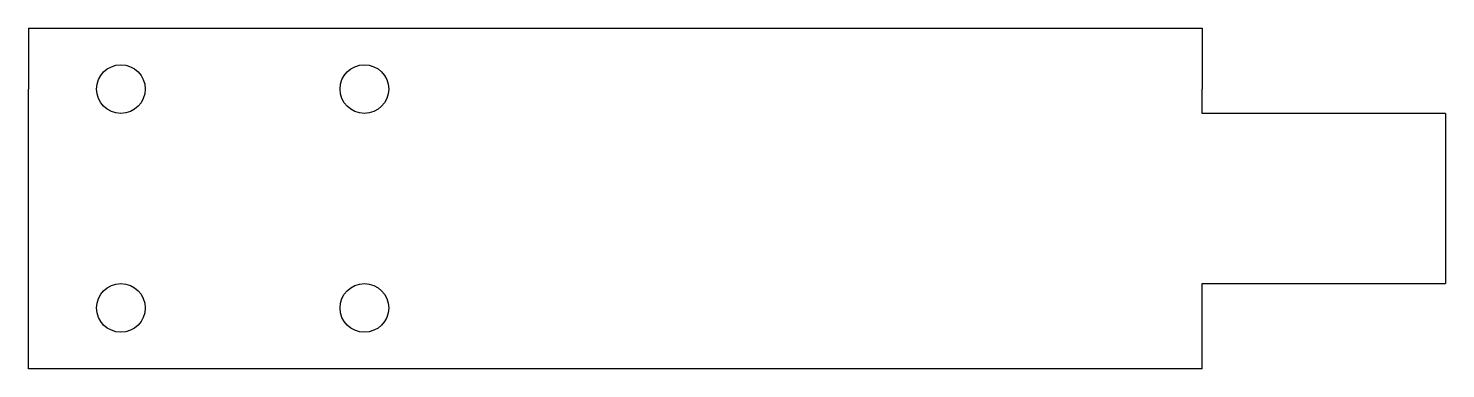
# Model space of a CAD drawing. Extents: x -48.2 to 10, y 0 to 14.
import ezdxf

# ---------------------------------------------------------------- set-up
doc = ezdxf.new("R2010")
doc.units = 0
doc.header["$MEASUREMENT"] = 0
doc.layers.add('VISIBLE', color=7, linetype='CONTINUOUS')

msp = doc.modelspace()

# ---------------------------------------------------------------- linework, layer by layer
at = {"layer": 'VISIBLE'}
for p, q in [((-48.2, 14), (0, 14)), ((-48.2, 14), (-48.2, 11.5)), ((0, 14), (0, 11.5)), ((-48.2, 2.5), (-48.2, 11.5)), ((0, 10.5), (0, 11.5)), ((10, 10.5), (0, 10.5)), ((10, 10.5), (10, 3.5)), ((0, 2.5), (0, 3.5)), ((0, 3.5), (10, 3.5)), ((-48.2, 0), (-48.2, 2.5)), ((0, 0), (0, 2.5)), ((0, 0), (-48.2, 0))]:
    msp.add_line(p, q, dxfattribs=at)
for centre in [(-44.4, 11.5), (-34.4, 11.5), (-44.4, 2.5), (-34.4, 2.5)]:
    msp.add_circle(centre, 1, dxfattribs=at)

doc.saveas('drawing.dxf')
